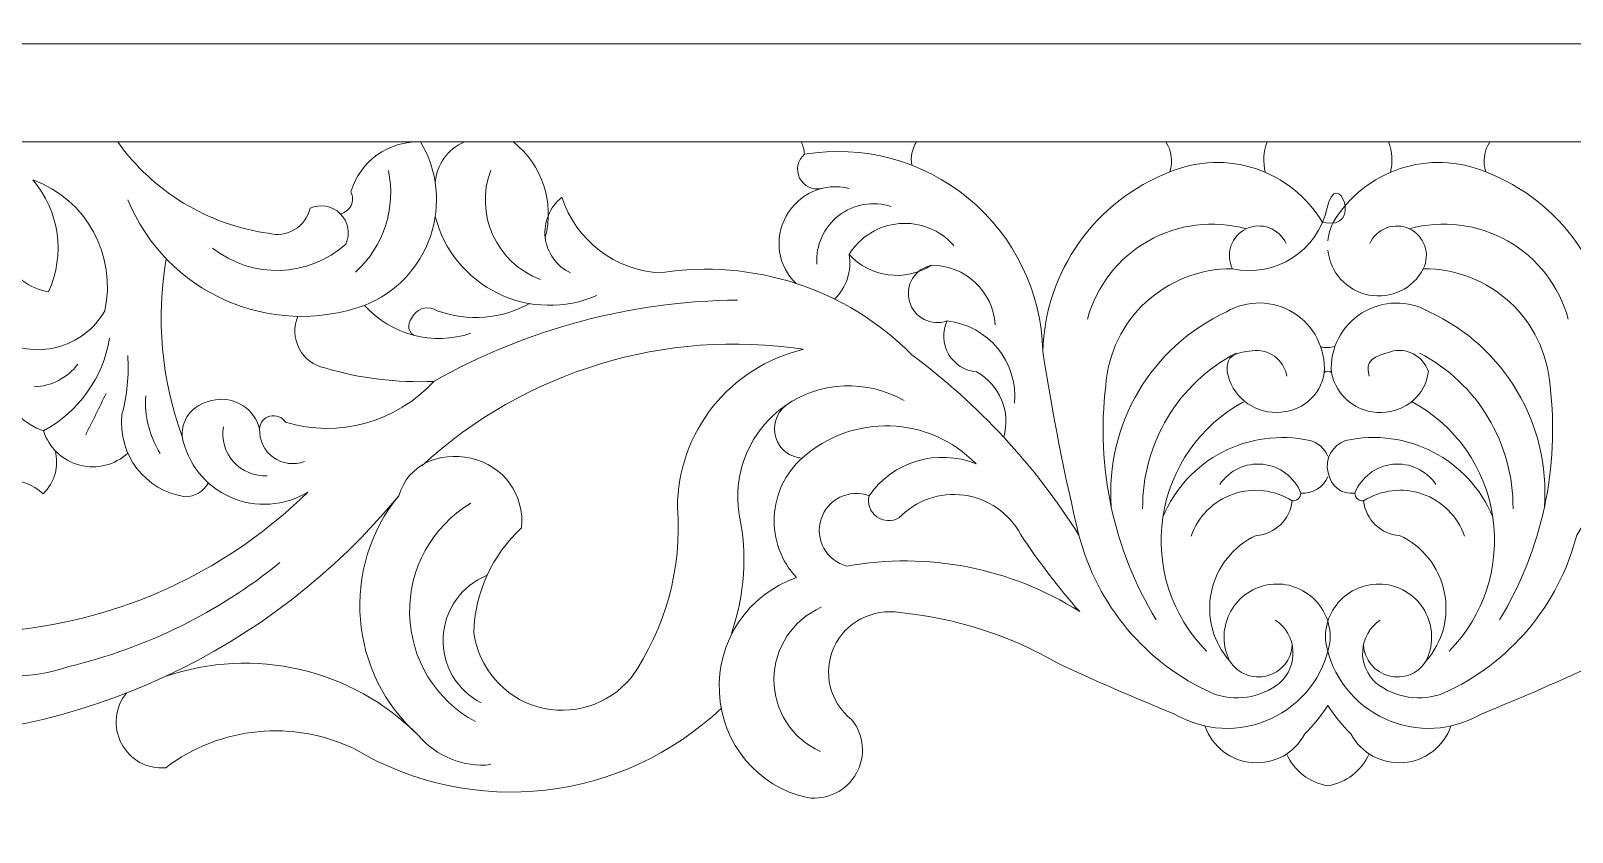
# Model space of a CAD drawing. Header units: millimetres. Extents: x 4330 to 4574, y 4046 to 4299.
# Drawn here: x 4376.7 to 4442, y 4230.1 to 4264 of the extents above; entities that cross this region are included whole.
import ezdxf

# ---------------------------------------------------------------- set-up
doc = ezdxf.new("R2010")
doc.units = ezdxf.units.MM
doc.header["$MEASUREMENT"] = 0
doc.layers.add('Layer 1', color=18, linetype='Continuous', true_color=0x000000)

msp = doc.modelspace()

# ---------------------------------------------------------------- linework, layer by layer
at = {"layer": 'Layer 1', "lineweight": 9}
for points, knots in [([(4329.695, 4299.452), (4329.695, 4299.452), (4573.695, 4299.452), (4573.695, 4299.452), (4573.695, 4299.452), (4573.695, 4177.452), (4573.695, 4177.452), (4573.695, 4177.452), (4329.695, 4177.452), (4329.695, 4177.452), (4329.695, 4177.452), (4329.695, 4299.452), (4329.695, 4299.452)], [0, 0, 0, 0, 0.25, 0.25, 0.25, 0.5, 0.5, 0.5, 0.75, 0.75, 0.75, 1, 1, 1, 1]), ([(4332.822, 4243.244), (4332.546, 4241.33), (4332.842, 4239.378), (4333.676, 4237.632), (4333.676, 4237.632), (4331.695, 4237.632), (4331.695, 4237.632), (4331.695, 4237.632), (4331.695, 4263.473), (4331.695, 4263.473), (4331.695, 4263.473), (4431.466, 4263.473), (4431.466, 4263.473), (4431.466, 4263.473), (4531.695, 4263.473), (4531.695, 4263.473), (4531.695, 4263.473), (4531.695, 4237.632), (4531.695, 4237.632), (4531.695, 4237.632), (4529.714, 4237.632), (4529.714, 4237.632), (4530.547, 4239.378), (4530.844, 4241.33), (4530.567, 4243.244)], [0, 0, 0, 0, 0.111111, 0.111111, 0.111111, 0.222222, 0.222222, 0.222222, 0.333333, 0.333333, 0.333333, 0.444444, 0.444444, 0.444444, 0.555556, 0.555556, 0.555556, 0.666667, 0.666667, 0.666667, 0.777778, 0.777778, 0.777778, 1, 1, 1, 1]), ([(4380.415, 4259.319), (4381.924, 4257.209), (4384.229, 4255.81), (4386.797, 4255.446), (4387.173, 4255.343), (4387.575, 4255.399), (4387.909, 4255.599), (4388.243, 4255.8), (4388.48, 4256.127), (4388.565, 4256.507), (4388.999, 4256.702), (4389.508, 4256.61), (4389.846, 4256.276), (4390.184, 4255.942), (4390.278, 4255.425), (4390.088, 4254.989), (4388.499, 4253.567), (4386.115, 4253.494), (4384.439, 4254.812)], [0, 0, 0, 0, 0.142857, 0.142857, 0.142857, 0.285714, 0.285714, 0.285714, 0.428571, 0.428571, 0.428571, 0.571429, 0.571429, 0.571429, 0.714286, 0.714286, 0.714286, 1, 1, 1, 1]), ([(4380.846, 4256.866), (4382.459, 4252.931), (4386.873, 4250.957), (4390.877, 4252.388), (4392.19, 4252.906), (4393.208, 4253.975), (4393.664, 4255.31), (4394.12, 4256.645), (4393.972, 4258.106), (4393.251, 4259.319), (4391.895, 4259.372), (4390.677, 4258.497), (4390.295, 4257.195), (4390.387, 4257.015), (4390.39, 4256.803), (4390.302, 4256.621), (4390.215, 4256.44), (4390.045, 4256.309), (4389.847, 4256.27)], [0, 0, 0, 0, 0.142857, 0.142857, 0.142857, 0.285714, 0.285714, 0.285714, 0.428571, 0.428571, 0.428571, 0.571429, 0.571429, 0.571429, 0.714286, 0.714286, 0.714286, 1, 1, 1, 1]), ([(4425, 4258.044), (4421.834, 4256.827), (4419.71, 4253.829), (4419.617, 4250.438), (4419.557, 4252.956), (4418.407, 4255.323), (4416.465, 4256.926), (4414.523, 4258.529), (4411.995, 4259.212), (4409.512, 4258.793), (4409.501, 4258.976), (4409.455, 4259.154), (4409.375, 4259.319)], [0, 0, 0, 0, 0.2, 0.2, 0.2, 0.4, 0.4, 0.4, 0.6, 0.6, 0.6, 1, 1, 1, 1]), ([(4427.653, 4253.938), (4429.475, 4253.546), (4431.27, 4254.705), (4431.664, 4256.527), (4432.058, 4258.349), (4433.287, 4255.51), (4431.466, 4255.906), (4430.145, 4258.133), (4427.388, 4259.047), (4425, 4258.044), (4425.138, 4258.473), (4425.078, 4258.94), (4424.835, 4259.319)], [0, 0, 0, 0, 0.2, 0.2, 0.2, 0.4, 0.4, 0.4, 0.6, 0.6, 0.6, 1, 1, 1, 1]), ([(4520.478, 4259.319), (4520.478, 4259.319), (4429.122, 4259.319), (4429.122, 4259.319), (4428.967, 4258.906), (4428.94, 4258.457), (4429.045, 4258.03)], [0, 0, 0, 0, 0.333333, 0.333333, 0.333333, 1, 1, 1, 1]), ([(4438.555, 4259.319), (4438.312, 4258.94), (4438.251, 4258.473), (4438.389, 4258.044), (4441.554, 4256.83), (4443.678, 4253.826), (4443.773, 4250.438), (4443.828, 4252.952), (4444.972, 4255.318), (4446.909, 4256.922), (4448.845, 4258.526), (4451.397, 4259.207), (4453.878, 4258.793)], [0, 0, 0, 0, 0.2, 0.2, 0.2, 0.4, 0.4, 0.4, 0.6, 0.6, 0.6, 1, 1, 1, 1]), ([(4409.512, 4258.793), (4409.223, 4258.544), (4409.141, 4258.13), (4409.312, 4257.788), (4409.484, 4257.447), (4409.849, 4257.263), (4410.222, 4257.346)], [0, 0, 0, 0, 0.333333, 0.333333, 0.333333, 1, 1, 1, 1]), ([(4438.389, 4258.044), (4436, 4259.044), (4433.243, 4258.134), (4431.924, 4255.906), (4431.797, 4255.66), (4431.72, 4255.393), (4431.695, 4255.118)], [0, 0, 0, 0, 0.333333, 0.333333, 0.333333, 1, 1, 1, 1]), ([(4371.831, 4257.067), (4372.699, 4257.207), (4373.586, 4256.995), (4374.297, 4256.477), (4375.007, 4255.959), (4375.482, 4255.174), (4375.614, 4254.305), (4376.002, 4253.597), (4376.69, 4253.104), (4377.485, 4252.964), (4378.205, 4254.542), (4377.947, 4256.392), (4376.822, 4257.712), (4379.088, 4256.888), (4380.39, 4254.505), (4379.864, 4252.151), (4379.428, 4251.386), (4378.7, 4250.83), (4377.847, 4250.61), (4376.994, 4250.391), (4376.084, 4250.528), (4375.333, 4250.987), (4374.819, 4249.37), (4375.674, 4247.638), (4377.271, 4247.066), (4378.761, 4247.873), (4379.793, 4249.321), (4380.068, 4250.992)], [0, 0, 0, 0, 0.1, 0.1, 0.1, 0.2, 0.2, 0.2, 0.3, 0.3, 0.3, 0.4, 0.4, 0.4, 0.5, 0.5, 0.5, 0.6, 0.6, 0.6, 0.7, 0.7, 0.7, 0.8, 0.8, 0.8, 1, 1, 1, 1]), ([(4411.417, 4257.346), (4410.361, 4257.609), (4409.261, 4257.126), (4408.74, 4256.171), (4408.219, 4255.216), (4408.377, 4254.06), (4409.169, 4253.315)], [0, 0, 0, 0, 0.333333, 0.333333, 0.333333, 1, 1, 1, 1]), ([(4419.617, 4250.438), (4420.016, 4247.819), (4420.527, 4245.219), (4421.149, 4242.644), (4419.279, 4245.609), (4416.879, 4248.203), (4414.067, 4250.296), (4411.286, 4253.097), (4407.331, 4254.389), (4403.434, 4253.765), (4401.506, 4253.858), (4399.835, 4255.135), (4399.238, 4256.97), (4398.723, 4256.561), (4398.456, 4255.915), (4398.532, 4255.262), (4398.609, 4254.608), (4399.012, 4254.044), (4399.608, 4253.765)], [0, 0, 0, 0, 0.142857, 0.142857, 0.142857, 0.285714, 0.285714, 0.285714, 0.428571, 0.428571, 0.428571, 0.571429, 0.571429, 0.571429, 0.714286, 0.714286, 0.714286, 1, 1, 1, 1]), ([(4413.194, 4256.581), (4412.433, 4256.829), (4411.599, 4256.684), (4410.967, 4256.192), (4410.335, 4255.701), (4409.988, 4254.935), (4410.041, 4254.136)], [0, 0, 0, 0, 0.333333, 0.333333, 0.333333, 1, 1, 1, 1]), ([(4463.782, 4253.765), (4464.376, 4254.046), (4464.783, 4254.614), (4464.858, 4255.268), (4464.932, 4255.921), (4464.668, 4256.563), (4464.152, 4256.97), (4463.555, 4255.135), (4461.883, 4253.859), (4459.956, 4253.765), (4456.058, 4254.388), (4452.102, 4253.098), (4449.323, 4250.296), (4446.511, 4248.203), (4444.11, 4245.609), (4442.241, 4242.644), (4441.476, 4239.67), (4439.397, 4237.205), (4436.597, 4235.945), (4435.639, 4235.57), (4434.553, 4235.732), (4433.746, 4236.37), (4433.352, 4236.714), (4433.139, 4237.222), (4433.17, 4237.744), (4433.201, 4238.266), (4433.475, 4238.747), (4433.907, 4239.043)], [0, 0, 0, 0, 0.1, 0.1, 0.1, 0.2, 0.2, 0.2, 0.3, 0.3, 0.3, 0.4, 0.4, 0.4, 0.5, 0.5, 0.5, 0.6, 0.6, 0.6, 0.7, 0.7, 0.7, 0.8, 0.8, 0.8, 1, 1, 1, 1]), ([(4393.872, 4256.159), (4394.236, 4254.735), (4395.207, 4253.543), (4396.528, 4252.899), (4397.848, 4252.254), (4399.378, 4252.22), (4400.724, 4252.809)], [0, 0, 0, 0, 0.333333, 0.333333, 0.333333, 1, 1, 1, 1]), ([(4415.848, 4254.924), (4415.268, 4255.585), (4414.408, 4255.931), (4413.532, 4255.856), (4412.656, 4255.781), (4411.87, 4255.3), (4411.41, 4254.551), (4412.305, 4253.568), (4413.777, 4253.372), (4414.896, 4254.089), (4416.324, 4254.101), (4417.51, 4252.987), (4417.592, 4251.562)], [0, 0, 0, 0, 0.2, 0.2, 0.2, 0.4, 0.4, 0.4, 0.6, 0.6, 0.6, 1, 1, 1, 1]), ([(4428.24, 4255.635), (4426.838, 4256.022), (4425.339, 4255.836), (4424.075, 4255.116), (4422.811, 4254.396), (4421.888, 4253.209), (4421.506, 4251.805)], [0, 0, 0, 0, 0.333333, 0.333333, 0.333333, 1, 1, 1, 1]), ([(4441.883, 4251.805), (4441.5, 4253.209), (4440.573, 4254.401), (4439.308, 4255.119), (4438.043, 4255.838), (4436.551, 4256.024), (4435.15, 4255.635)], [0, 0, 0, 0, 0.333333, 0.333333, 0.333333, 1, 1, 1, 1]), ([(4429.922, 4255.01), (4429.785, 4255.318), (4429.528, 4255.559), (4429.211, 4255.676), (4428.895, 4255.794), (4428.545, 4255.779), (4428.24, 4255.635), (4427.934, 4255.49), (4427.7, 4255.229), (4427.589, 4254.909), (4427.479, 4254.59), (4427.501, 4254.241), (4427.653, 4253.938), (4424.829, 4253.961), (4422.477, 4251.788), (4422.282, 4248.972), (4421.864, 4245.522), (4422.614, 4242.034), (4424.414, 4239.061)], [0, 0, 0, 0, 0.142857, 0.142857, 0.142857, 0.285714, 0.285714, 0.285714, 0.428571, 0.428571, 0.428571, 0.571429, 0.571429, 0.571429, 0.714286, 0.714286, 0.714286, 1, 1, 1, 1]), ([(4438.975, 4239.061), (4440.775, 4242.034), (4441.526, 4245.522), (4441.108, 4248.972), (4440.909, 4251.788), (4438.56, 4253.964), (4435.737, 4253.938), (4435.888, 4254.241), (4435.91, 4254.591), (4435.8, 4254.911), (4435.689, 4255.23), (4435.456, 4255.491), (4435.15, 4255.635), (4434.844, 4255.779), (4434.493, 4255.793), (4434.176, 4255.675), (4433.86, 4255.558), (4433.604, 4255.318), (4433.467, 4255.01)], [0, 0, 0, 0, 0.142857, 0.142857, 0.142857, 0.285714, 0.285714, 0.285714, 0.428571, 0.428571, 0.428571, 0.571429, 0.571429, 0.571429, 0.714286, 0.714286, 0.714286, 1, 1, 1, 1]), ([(4431.695, 4254.731), (4431.788, 4253.78), (4432.498, 4253.004), (4433.437, 4252.827), (4434.376, 4252.651), (4435.304, 4253.087), (4435.737, 4253.938)], [0, 0, 0, 0, 0.333333, 0.333333, 0.333333, 1, 1, 1, 1]), ([(4377.759, 4246.234), (4377.941, 4245.578), (4377.749, 4244.874), (4377.259, 4244.399), (4376.369, 4245.204), (4375.021, 4245.22), (4374.114, 4244.435), (4374.447, 4244.279), (4374.686, 4243.974), (4374.759, 4243.614), (4374.832, 4243.253), (4374.727, 4242.878), (4374.48, 4242.605), (4373.861, 4241.88), (4373.731, 4240.856), (4374.15, 4240), (4374.569, 4239.144), (4375.441, 4238.617), (4376.393, 4238.661), (4380.951, 4239.212), (4385.196, 4241.254), (4388.47, 4244.472), (4387.48, 4243.869), (4386.259, 4243.788), (4385.198, 4244.255), (4384.138, 4244.721), (4383.371, 4245.686), (4383.148, 4246.823), (4382.263, 4249.233), (4382.031, 4251.835), (4382.476, 4254.364)], [0, 0, 0, 0, 0.090909, 0.090909, 0.090909, 0.181818, 0.181818, 0.181818, 0.272727, 0.272727, 0.272727, 0.363636, 0.363636, 0.363636, 0.454545, 0.454545, 0.454545, 0.545455, 0.545455, 0.545455, 0.636364, 0.636364, 0.636364, 0.727273, 0.727273, 0.727273, 0.818182, 0.818182, 0.818182, 1, 1, 1, 1]), ([(4414.896, 4254.089), (4414.562, 4254.019), (4414.273, 4253.814), (4414.096, 4253.523), (4413.919, 4253.231), (4413.871, 4252.881), (4413.963, 4252.553), (4414.056, 4252.225), (4414.28, 4251.95), (4414.583, 4251.794), (4414.886, 4251.637), (4415.239, 4251.613), (4415.56, 4251.728)], [0, 0, 0, 0, 0.2, 0.2, 0.2, 0.4, 0.4, 0.4, 0.6, 0.6, 0.6, 1, 1, 1, 1]), ([(4429.951, 4249.393), (4429.835, 4250.089), (4429.184, 4250.566), (4428.485, 4250.466), (4427.786, 4250.365), (4427.35, 4250.283), (4427.435, 4249.582), (4427.608, 4248.569), (4428.493, 4247.832), (4429.521, 4247.847), (4430.549, 4247.861), (4431.397, 4248.523), (4431.541, 4249.541), (4431.608, 4250.561), (4431.107, 4251.535), (4430.237, 4252.073), (4429.368, 4252.612), (4428.283, 4252.632), (4427.4, 4252.116), (4424.208, 4250.639), (4422.264, 4247.345), (4422.516, 4243.837)], [0, 0, 0, 0, 0.125, 0.125, 0.125, 0.25, 0.25, 0.25, 0.375, 0.375, 0.375, 0.5, 0.5, 0.5, 0.625, 0.625, 0.625, 0.75, 0.75, 0.75, 1, 1, 1, 1]), ([(4440.873, 4243.837), (4441.124, 4247.346), (4439.182, 4250.641), (4435.99, 4252.116), (4435.104, 4252.628), (4434.009, 4252.609), (4433.141, 4252.067), (4432.274, 4251.525), (4431.776, 4250.561), (4431.848, 4249.541)], [0, 0, 0, 0, 0.25, 0.25, 0.25, 0.5, 0.5, 0.5, 1, 1, 1, 1]), ([(4388.054, 4251.927), (4387.865, 4251.488), (4387.882, 4250.987), (4388.102, 4250.563), (4388.322, 4250.138), (4388.718, 4249.836), (4389.186, 4249.738), (4390.686, 4249.29), (4392.249, 4249.096), (4393.812, 4249.164), (4392.222, 4247.429), (4389.779, 4246.757), (4387.525, 4247.43), (4387.388, 4247.652), (4387.121, 4247.758), (4386.869, 4247.691), (4386.617, 4247.624), (4386.439, 4247.408), (4386.43, 4247.147)], [0, 0, 0, 0, 0.142857, 0.142857, 0.142857, 0.285714, 0.285714, 0.285714, 0.428571, 0.428571, 0.428571, 0.571429, 0.571429, 0.571429, 0.714286, 0.714286, 0.714286, 1, 1, 1, 1]), ([(4397.887, 4252.478), (4396.687, 4251.797), (4395.246, 4251.682), (4393.952, 4252.162), (4393.624, 4252.38), (4393.182, 4252.299), (4392.951, 4251.979), (4392.721, 4251.659), (4392.641, 4251.363), (4392.951, 4251.12)], [0, 0, 0, 0, 0.25, 0.25, 0.25, 0.5, 0.5, 0.5, 1, 1, 1, 1]), ([(4393.309, 4245.591), (4397.671, 4249.603), (4403.623, 4251.418), (4409.482, 4250.526), (4406.358, 4249.794), (4404.145, 4247.02), (4404.13, 4243.811), (4404.335, 4241.252), (4403.641, 4238.701), (4402.168, 4236.598), (4401.214, 4235.436), (4399.662, 4234.951), (4398.216, 4235.363), (4396.77, 4235.775), (4395.703, 4237.031), (4395.505, 4238.521), (4395.555, 4240.21), (4396.285, 4241.809), (4397.529, 4242.954), (4397.677, 4244.344), (4396.748, 4245.62), (4395.38, 4245.906), (4394.012, 4246.192), (4392.745, 4245.65), (4392.323, 4244.318), (4389.835, 4241.25), (4390.199, 4236.772), (4393.156, 4234.153), (4390.352, 4236.978), (4386.183, 4237.949), (4382.422, 4236.648)], [0, 0, 0, 0, 0.090909, 0.090909, 0.090909, 0.181818, 0.181818, 0.181818, 0.272727, 0.272727, 0.272727, 0.363636, 0.363636, 0.363636, 0.454545, 0.454545, 0.454545, 0.545455, 0.545455, 0.545455, 0.636364, 0.636364, 0.636364, 0.727273, 0.727273, 0.727273, 0.818182, 0.818182, 0.818182, 1, 1, 1, 1]), ([(4418.422, 4248.248), (4418.568, 4249.993), (4417.3, 4251.537), (4415.56, 4251.728), (4415.348, 4251.278), (4415.37, 4250.753), (4415.619, 4250.323), (4415.868, 4249.893), (4416.309, 4249.613), (4416.804, 4249.574), (4417.79, 4249.032), (4418.27, 4247.878), (4417.961, 4246.797)], [0, 0, 0, 0, 0.2, 0.2, 0.2, 0.4, 0.4, 0.4, 0.6, 0.6, 0.6, 1, 1, 1, 1]), ([(4431.541, 4249.541), (4431.626, 4249.624), (4431.763, 4249.624), (4431.848, 4249.541), (4432.041, 4248.531), (4432.941, 4247.813), (4433.968, 4247.848), (4434.996, 4247.882), (4435.83, 4248.562), (4435.954, 4249.582), (4435.736, 4250.253), (4435.021, 4250.627), (4434.345, 4250.424), (4433.669, 4250.22), (4433.25, 4250.073), (4433.439, 4249.393)], [0, 0, 0, 0, 0.166667, 0.166667, 0.166667, 0.333333, 0.333333, 0.333333, 0.5, 0.5, 0.5, 0.666667, 0.666667, 0.666667, 1, 1, 1, 1]), ([(4387.291, 4241.48), (4384.676, 4239.363), (4381.619, 4237.858), (4378.347, 4237.075), (4375.139, 4235.973), (4371.59, 4237.152), (4369.681, 4239.956), (4367.771, 4242.76), (4368.059, 4246.593), (4370.26, 4249.174), (4370.417, 4249.416), (4370.447, 4249.72), (4370.34, 4249.989), (4370.234, 4250.257), (4370.006, 4250.458), (4369.726, 4250.527)], [0, 0, 0, 0, 0.166667, 0.166667, 0.166667, 0.333333, 0.333333, 0.333333, 0.5, 0.5, 0.5, 0.666667, 0.666667, 0.666667, 1, 1, 1, 1]), ([(4380.838, 4250.264), (4380.9, 4249.42), (4380.818, 4248.571), (4380.595, 4247.754), (4380.409, 4246.063), (4381.587, 4244.527), (4383.269, 4244.273), (4383.683, 4244.272), (4384.064, 4244.499), (4384.257, 4244.865)], [0, 0, 0, 0, 0.25, 0.25, 0.25, 0.5, 0.5, 0.5, 1, 1, 1, 1]), ([(4406.426, 4238.491), (4406.986, 4240.107), (4407.099, 4241.843), (4406.753, 4243.518), (4406.458, 4245.308), (4407.219, 4247.107), (4408.709, 4248.142), (4410.198, 4249.177), (4412.173, 4249.25), (4413.747, 4248.349)], [0, 0, 0, 0, 0.25, 0.25, 0.25, 0.5, 0.5, 0.5, 1, 1, 1, 1]), ([(4388.335, 4245.771), (4387.893, 4245.601), (4387.396, 4245.665), (4387.012, 4245.942), (4386.628, 4246.218), (4386.409, 4246.674), (4386.43, 4247.147), (4386.22, 4247.98), (4385.411, 4248.517), (4384.561, 4248.387), (4383.711, 4248.257), (4383.099, 4247.681), (4383.148, 4246.823)], [0, 0, 0, 0, 0.2, 0.2, 0.2, 0.4, 0.4, 0.4, 0.6, 0.6, 0.6, 1, 1, 1, 1]), ([(4412.252, 4244.316), (4413.259, 4245.774), (4415.147, 4246.335), (4416.789, 4245.668), (4414.796, 4247.716), (4411.546, 4247.826), (4409.423, 4245.913), (4408.905, 4245.939), (4408.456, 4246.284), (4408.299, 4246.779), (4408.141, 4247.274), (4408.316, 4247.822), (4408.724, 4248.143)], [0, 0, 0, 0, 0.2, 0.2, 0.2, 0.4, 0.4, 0.4, 0.6, 0.6, 0.6, 1, 1, 1, 1]), ([(4428.123, 4248.298), (4426.277, 4247.293), (4425.011, 4245.479), (4424.703, 4243.399), (4424.396, 4241.32), (4425.072, 4239.228), (4426.547, 4237.731)], [0, 0, 0, 0, 0.333333, 0.333333, 0.333333, 1, 1, 1, 1]), ([(4436.842, 4237.731), (4438.314, 4239.231), (4438.996, 4241.336), (4438.684, 4243.414), (4438.371, 4245.493), (4437.114, 4247.297), (4435.267, 4248.298)], [0, 0, 0, 0, 0.333333, 0.333333, 0.333333, 1, 1, 1, 1]), ([(4377.271, 4247.066), (4377.5, 4246.352), (4378.078, 4245.805), (4378.804, 4245.615), (4379.529, 4245.425), (4380.297, 4245.615), (4380.846, 4246.125)], [0, 0, 0, 0, 0.333333, 0.333333, 0.333333, 1, 1, 1, 1]), ([(4384.895, 4247.243), (4384.803, 4246.708), (4384.961, 4246.16), (4385.323, 4245.755), (4385.684, 4245.35), (4386.207, 4245.132), (4386.75, 4245.162)], [0, 0, 0, 0, 0.333333, 0.333333, 0.333333, 1, 1, 1, 1]), ([(4431.695, 4245.994), (4431.56, 4246.319), (4431.281, 4246.563), (4430.941, 4246.654), (4428.347, 4247.229), (4425.716, 4245.863), (4424.701, 4243.407)], [0, 0, 0, 0, 0.333333, 0.333333, 0.333333, 1, 1, 1, 1]), ([(4438.688, 4243.407), (4437.671, 4245.862), (4435.042, 4247.232), (4432.449, 4246.654), (4431.887, 4246.466), (4431.562, 4245.879), (4431.701, 4245.303), (4431.84, 4244.728), (4432.256, 4244.341), (4432.842, 4244.43), (4432.842, 4244.335), (4432.882, 4244.245), (4432.952, 4244.182), (4433.021, 4244.118), (4433.114, 4244.087), (4433.208, 4244.096)], [0, 0, 0, 0, 0.166667, 0.166667, 0.166667, 0.333333, 0.333333, 0.333333, 0.5, 0.5, 0.5, 0.666667, 0.666667, 0.666667, 1, 1, 1, 1]), ([(4409.423, 4245.913), (4408.709, 4245.278), (4408.281, 4244.383), (4408.236, 4243.429), (4408.19, 4242.474), (4408.528, 4241.545), (4409.178, 4240.845), (4407.122, 4240.133), (4405.788, 4238.143), (4405.912, 4235.971), (4406.036, 4233.798), (4407.514, 4231.989), (4409.638, 4231.516), (4410.475, 4231.394), (4411.3, 4231.801), (4411.712, 4232.54), (4412.125, 4233.279), (4412.049, 4234.181), (4411.506, 4234.83), (4410.592, 4235.557), (4410.284, 4236.81), (4410.757, 4237.878), (4411.231, 4238.946), (4412.413, 4239.552), (4413.566, 4239.363), (4415.892, 4239.139), (4418.145, 4238.42), (4420.172, 4237.256), (4421.818, 4236.479), (4423.486, 4235.75), (4425.175, 4235.07), (4426.424, 4234.331), (4427.955, 4234.252), (4429.274, 4234.857), (4430.592, 4235.462), (4431.528, 4236.664), (4431.783, 4238.092), (4431.855, 4238.799), (4431.589, 4239.498), (4431.066, 4239.979), (4430.542, 4240.459), (4429.828, 4240.666), (4429.13, 4240.534), (4428.431, 4240.402), (4427.837, 4239.948), (4427.525, 4239.31), (4427.213, 4238.671), (4427.218, 4237.928), (4427.543, 4237.296)], [0, 0, 0, 0, 0.058824, 0.058824, 0.058824, 0.117647, 0.117647, 0.117647, 0.176471, 0.176471, 0.176471, 0.235294, 0.235294, 0.235294, 0.294118, 0.294118, 0.294118, 0.352941, 0.352941, 0.352941, 0.411765, 0.411765, 0.411765, 0.470588, 0.470588, 0.470588, 0.529412, 0.529412, 0.529412, 0.588235, 0.588235, 0.588235, 0.647059, 0.647059, 0.647059, 0.705882, 0.705882, 0.705882, 0.764706, 0.764706, 0.764706, 0.823529, 0.823529, 0.823529, 0.882353, 0.882353, 0.882353, 1, 1, 1, 1]), ([(4430.548, 4244.43), (4430.279, 4245.104), (4429.659, 4245.574), (4428.938, 4245.649), (4428.216, 4245.724), (4427.517, 4245.4), (4427.116, 4244.796)], [0, 0, 0, 0, 0.333333, 0.333333, 0.333333, 1, 1, 1, 1]), ([(4435.846, 4237.296), (4436.17, 4237.928), (4436.176, 4238.677), (4435.863, 4239.314), (4435.549, 4239.952), (4434.958, 4240.403), (4434.26, 4240.534), (4433.561, 4240.664), (4432.842, 4240.457), (4432.32, 4239.975), (4431.798, 4239.494), (4431.533, 4238.799), (4431.607, 4238.092), (4431.865, 4236.664), (4432.806, 4235.454), (4434.126, 4234.852), (4435.447, 4234.251), (4436.968, 4234.328), (4438.215, 4235.07), (4439.903, 4235.75), (4441.572, 4236.479), (4443.218, 4237.256), (4445.245, 4238.42), (4447.497, 4239.138), (4449.823, 4239.363), (4450.972, 4239.574), (4452.119, 4238.981), (4452.612, 4237.922), (4453.105, 4236.864), (4452.783, 4235.574), (4451.883, 4234.83), (4451.346, 4234.177), (4451.267, 4233.26), (4451.686, 4232.525), (4452.104, 4231.789), (4452.916, 4231.387), (4453.752, 4231.516), (4455.868, 4232.022), (4457.391, 4233.872), (4457.481, 4236.046), (4457.571, 4238.22), (4456.279, 4240.165), (4454.212, 4240.845), (4454.861, 4241.546), (4455.2, 4242.479), (4455.154, 4243.433), (4455.107, 4244.387), (4454.681, 4245.279), (4453.966, 4245.913)], [0, 0, 0, 0, 0.058824, 0.058824, 0.058824, 0.117647, 0.117647, 0.117647, 0.176471, 0.176471, 0.176471, 0.235294, 0.235294, 0.235294, 0.294118, 0.294118, 0.294118, 0.352941, 0.352941, 0.352941, 0.411765, 0.411765, 0.411765, 0.470588, 0.470588, 0.470588, 0.529412, 0.529412, 0.529412, 0.588235, 0.588235, 0.588235, 0.647059, 0.647059, 0.647059, 0.705882, 0.705882, 0.705882, 0.764706, 0.764706, 0.764706, 0.823529, 0.823529, 0.823529, 0.882353, 0.882353, 0.882353, 1, 1, 1, 1]), ([(4436.274, 4244.796), (4435.869, 4245.398), (4435.164, 4245.727), (4434.443, 4245.648), (4433.722, 4245.569), (4433.107, 4245.105), (4432.842, 4244.43)], [0, 0, 0, 0, 0.333333, 0.333333, 0.333333, 1, 1, 1, 1]), ([(4431.695, 4245.124), (4431.505, 4244.667), (4431.04, 4244.386), (4430.548, 4244.43), (4430.548, 4244.335), (4430.508, 4244.245), (4430.438, 4244.182), (4430.369, 4244.118), (4430.275, 4244.087), (4430.181, 4244.096), (4430.095, 4243.304), (4429.454, 4242.687), (4428.66, 4242.629), (4427.684, 4242.179), (4426.978, 4241.293), (4426.759, 4240.24), (4426.539, 4239.187), (4426.827, 4238.098), (4427.543, 4237.296), (4427.88, 4236.768), (4428.52, 4236.519), (4429.125, 4236.681), (4429.73, 4236.844), (4430.159, 4237.361), (4430.186, 4237.987)], [0, 0, 0, 0, 0.111111, 0.111111, 0.111111, 0.222222, 0.222222, 0.222222, 0.333333, 0.333333, 0.333333, 0.444444, 0.444444, 0.444444, 0.555556, 0.555556, 0.555556, 0.666667, 0.666667, 0.666667, 0.777778, 0.777778, 0.777778, 1, 1, 1, 1]), ([(4392.323, 4244.318), (4386.893, 4237.699), (4378.734, 4233.914), (4370.174, 4234.034), (4368.701, 4234.372), (4367.158, 4233.95), (4366.065, 4232.908), (4365.473, 4233.426), (4365.348, 4234.3), (4365.769, 4234.964)], [0, 0, 0, 0, 0.25, 0.25, 0.25, 0.5, 0.5, 0.5, 1, 1, 1, 1]), ([(4421.178, 4239.404), (4420.265, 4240.434), (4419.429, 4241.529), (4418.676, 4242.681), (4418.186, 4243.587), (4417.292, 4244.204), (4416.271, 4244.34), (4415.25, 4244.477), (4414.231, 4244.122), (4413.52, 4243.376), (4413.224, 4243.205), (4412.855, 4243.225), (4412.579, 4243.428), (4412.304, 4243.63), (4412.176, 4243.983), (4412.252, 4244.316), (4411.849, 4244.464), (4411.405, 4244.44), (4411.02, 4244.251), (4410.636, 4244.062), (4410.347, 4243.726), (4410.218, 4243.317), (4410.089, 4242.909), (4410.134, 4242.466), (4410.34, 4242.091), (4410.547, 4241.716), (4410.896, 4241.442), (4411.31, 4241.333), (4414.724, 4241.952), (4418.248, 4241.263), (4421.178, 4239.404)], [0, 0, 0, 0, 0.1, 0.1, 0.1, 0.2, 0.2, 0.2, 0.3, 0.3, 0.3, 0.4, 0.4, 0.4, 0.5, 0.5, 0.5, 0.6, 0.6, 0.6, 0.7, 0.7, 0.7, 0.8, 0.8, 0.8, 0.9, 0.9, 0.9, 1, 1, 1, 1]), ([(4430.181, 4244.096), (4429.436, 4244.571), (4428.513, 4244.678), (4427.679, 4244.385), (4426.845, 4244.093), (4426.193, 4243.44), (4425.907, 4242.603)], [0, 0, 0, 0, 0.333333, 0.333333, 0.333333, 1, 1, 1, 1]), ([(4433.204, 4237.987), (4433.239, 4237.362), (4433.675, 4236.831), (4434.282, 4236.677), (4434.889, 4236.522), (4435.516, 4236.764), (4435.846, 4237.296), (4436.56, 4238.1), (4436.851, 4239.195), (4436.629, 4240.248), (4436.407, 4241.3), (4435.707, 4242.182), (4434.729, 4242.629), (4433.935, 4242.686), (4433.295, 4243.304), (4433.208, 4244.096), (4433.952, 4244.572), (4434.872, 4244.68), (4435.706, 4244.39), (4436.539, 4244.1), (4437.195, 4243.438), (4437.482, 4242.603)], [0, 0, 0, 0, 0.125, 0.125, 0.125, 0.25, 0.25, 0.25, 0.375, 0.375, 0.375, 0.5, 0.5, 0.5, 0.625, 0.625, 0.625, 0.75, 0.75, 0.75, 1, 1, 1, 1]), ([(4395.375, 4243.997), (4393.731, 4243.011), (4392.743, 4241.218), (4392.787, 4239.301), (4392.831, 4237.385), (4393.883, 4235.649), (4395.571, 4234.74)], [0, 0, 0, 0, 0.333333, 0.333333, 0.333333, 1, 1, 1, 1]), ([(4421.149, 4242.644), (4421.915, 4239.669), (4423.99, 4237.205), (4426.792, 4235.945), (4427.751, 4235.57), (4428.836, 4235.731), (4429.644, 4236.37), (4430.038, 4236.716), (4430.249, 4237.224), (4430.217, 4237.747), (4430.185, 4238.271), (4429.916, 4238.747), (4429.482, 4239.043)], [0, 0, 0, 0, 0.2, 0.2, 0.2, 0.4, 0.4, 0.4, 0.6, 0.6, 0.6, 1, 1, 1, 1]), ([(4396.069, 4240.942), (4394.986, 4240.504), (4394.259, 4239.474), (4394.209, 4238.307), (4394.16, 4237.14), (4394.782, 4236.06), (4395.824, 4235.533)], [0, 0, 0, 0, 0.333333, 0.333333, 0.333333, 1, 1, 1, 1]), ([(4410.231, 4239.585), (4409.016, 4239.056), (4408.229, 4237.859), (4408.224, 4236.534), (4408.219, 4235.208), (4408.979, 4234.015), (4410.19, 4233.477)], [0, 0, 0, 0, 0.333333, 0.333333, 0.333333, 1, 1, 1, 1]), ([(4380.791, 4235.952), (4380.293, 4235.348), (4380.207, 4234.504), (4380.573, 4233.811), (4380.939, 4233.119), (4381.671, 4232.713), (4382.451, 4232.784), (4384.764, 4234.539), (4387.871, 4234.841), (4390.479, 4233.566), (4395.471, 4230.607), (4401.814, 4231.323), (4406.014, 4235.327)], [0, 0, 0, 0, 0.2, 0.2, 0.2, 0.4, 0.4, 0.4, 0.6, 0.6, 0.6, 1, 1, 1, 1]), ([(4426.484, 4234.554), (4426.786, 4233.679), (4427.58, 4233.068), (4428.503, 4233), (4429.426, 4232.931), (4430.294, 4233.405), (4430.721, 4234.225), (4431.086, 4234.589), (4431.412, 4234.989), (4431.695, 4235.419), (4431.977, 4234.989), (4432.303, 4234.589), (4432.668, 4234.225), (4433.101, 4233.408), (4433.98, 4232.926), (4434.902, 4233.001), (4435.824, 4233.076), (4436.609, 4233.677), (4436.905, 4234.554)], [0, 0, 0, 0, 0.142857, 0.142857, 0.142857, 0.285714, 0.285714, 0.285714, 0.428571, 0.428571, 0.428571, 0.571429, 0.571429, 0.571429, 0.714286, 0.714286, 0.714286, 1, 1, 1, 1]), ([(4429.945, 4233.369), (4430.264, 4232.653), (4430.921, 4232.145), (4431.695, 4232.019), (4432.468, 4232.146), (4433.126, 4232.653), (4433.444, 4233.369)], [0, 0, 0, 0, 0.333333, 0.333333, 0.333333, 1, 1, 1, 1])]:
    msp.add_open_spline(points, degree=3, knots=knots, dxfattribs=at)
for points in [[(4342.912, 4259.319), (4342.912, 4259.319), (4431.466, 4259.319), (4431.466, 4259.319)], [(4395.105, 4259.319), (4394.394, 4259.018), (4393.916, 4258.34), (4393.872, 4257.569)], [(4398.53, 4255.265), (4398.926, 4256.765), (4398.397, 4258.356), (4397.181, 4259.319)], [(4414.263, 4259.319), (4414.076, 4259.027), (4414.005, 4258.675), (4414.066, 4258.333)], [(4434.345, 4258.03), (4434.449, 4258.457), (4434.423, 4258.907), (4434.268, 4259.319)], [(4390.488, 4253.795), (4391.691, 4254.88), (4392.223, 4256.522), (4391.886, 4258.106)], [(4396.221, 4258.126), (4395.527, 4256.258), (4396.468, 4254.182), (4398.333, 4253.478)], [(4410.795, 4252.652), (4411.298, 4253.147), (4411.528, 4253.855), (4411.41, 4254.551)], [(4406.684, 4252.615), (4402.169, 4252.573), (4397.741, 4251.386), (4393.812, 4249.164)], [(4390.877, 4252.388), (4392.006, 4251.126), (4393.778, 4250.661), (4395.38, 4251.208)], [(4431.401, 4250.618), (4431.6, 4250.589), (4431.802, 4250.598), (4431.998, 4250.644)], [(4427.815, 4250.368), (4425.353, 4249.088), (4423.82, 4246.537), (4423.847, 4243.763)], [(4439.542, 4243.763), (4439.568, 4246.537), (4438.037, 4249.089), (4435.575, 4250.368)], [(4376.872, 4248.933), (4377.605, 4248.96), (4378.286, 4249.314), (4378.728, 4249.898)], [(4379.059, 4246.902), (4379.352, 4247.483), (4379.641, 4248.067), (4379.923, 4248.654)], [(4381.602, 4248.552), (4381.545, 4247.696), (4381.758, 4246.843), (4382.212, 4246.114)], [(4393.156, 4234.153), (4393.913, 4233.261), (4395.059, 4232.797), (4396.223, 4232.914)]]:
    msp.add_open_spline(points, degree=3, dxfattribs=at)

doc.saveas('drawing.dxf')
